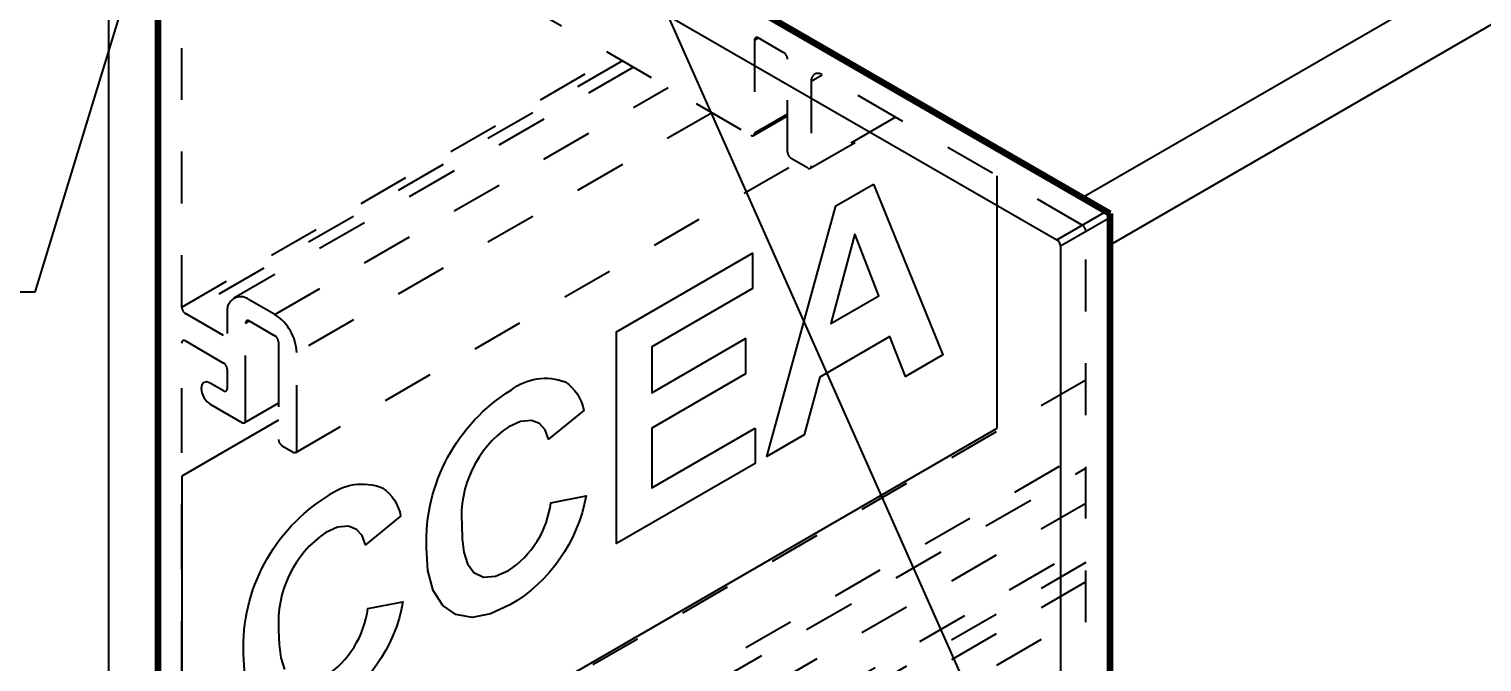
# Model space of a CAD drawing. Extents: x 0 to 13.2, y -7.3 to 0.
# Drawn here: x 2.811 to 5.618, y -4.886 to -3.665 of the extents above; entities that cross this region are included whole.
import ezdxf
from ezdxf import colors
from ezdxf.entities.mleader import LeaderData, LeaderLine
from ezdxf.math import Vec2, Vec3

# ---------------------------------------------------------------- set-up
doc = ezdxf.new("R2010")
doc.units = 0
doc.header["$LTSCALE"] = 0.5
doc.header["$MEASUREMENT"] = 0
doc.linetypes.add('HIDDEN', pattern=[0.375, 0.25, -0.125])
doc.linetypes.add('HIDDEN2', pattern=[0.1875, 0.125, -0.0625])
for name, color, linetype in [('End Cap', 92, 'CONTINUOUS'), ('FAB DWG', 221, 'CONTINUOUS'), ('Hardware', 242, 'CONTINUOUS'), ('Housing', 150, 'CONTINUOUS')]:
    doc.layers.add(name, color=color, linetype=linetype)
doc.styles.add('LSAD_Standard', font='arial.ttf')

msp = doc.modelspace()

# ---------------------------------------------------------------- linework, layer by layer
at = {"layer": 'End Cap', "color": 1, "lineweight": 90, "transparency": 16777216}
for p, q in [((3.0599, -2.959), (3.0599, -5.7591)), ((3.0599, -2.959), (4.8984, -4.0204)), ((4.8984, -4.0204), (4.8984, -6.8205))]:
    msp.add_line(p, q, dxfattribs=at)
at = {"layer": 'End Cap', "transparency": 16777216}
for p, q in [((3.067, -2.9631), (4.8913, -4.0163)), ((2.9648, -5.8058), (2.9648, -3.0221)), ((2.9719, -3.018), (4.7962, -4.0712)), ((4.7962, -4.0712), (4.8913, -4.0163)), ((4.8984, -4.0285), (4.8033, -4.0834)), ((4.8984, -4.0285), (4.8984, -6.7855)), ((4.8033, -4.0834), (4.8033, -6.8385)), ((4.8984, -4.0938), (4.8984, -6.5331))]:
    msp.add_line(p, q, dxfattribs=at)
for centre in [(4.8831, -4.0292), (4.788, -4.0841)]:
    msp.add_arc(centre, 0.0154, 2.6055, 57.3945, dxfattribs=at)
at = {"layer": 'Hardware', "transparency": 16777216}
for p, q in [((4.6809, -4.4348), (4.6809, -3.9478)), ((3.2928, -4.4196), (3.1062, -4.5273)), ((3.1062, -5.3439), (4.6809, -4.4348)), ((3.1062, -4.5273), (3.1062, -5.3439))]:
    msp.add_line(p, q, dxfattribs=at)
for points in [[(4.442, -3.9637), (4.5759, -4.2935), (4.5038, -4.3351), (4.474, -4.2581), (4.3383, -4.3364), (4.3084, -4.4479), (4.2359, -4.4897), (4.3692, -4.0058)], [(4.4059, -4.0594), (4.3596, -4.2327), (4.4524, -4.1791)], [(4.2133, -4.4348), (4.2133, -4.5028), (3.9458, -4.6572), (3.9458, -4.2489), (4.2087, -4.0972), (4.2087, -4.1652), (4.0138, -4.2777), (4.0138, -4.3667), (4.1951, -4.262), (4.1951, -4.3301), (4.0138, -4.4347), (4.0138, -4.5499)]]:
    msp.add_lwpolyline(points, close=True, dxfattribs=at)
at = {"layer": 'Hardware', "transparency": 16777216, "flags": 128}
msp.add_lwpolyline([(3.6467, -4.6207), (3.6476, -4.6481), (3.651, -4.6738), (3.6579, -4.6966), (3.6701, -4.7136), (3.689, -4.7221), (3.7121, -4.7205), (3.7372, -4.7096, 0.218563), (3.8189, -4.5787), (3.8869, -4.5656, -0.21946), (3.7399, -4.776), (3.7025, -4.7934), (3.6669, -4.8001), (3.6355, -4.7945), (3.6101, -4.7772), (3.5916, -4.7478), (3.5816, -4.7096), (3.5787, -4.6659, -0.269109), (3.7423, -4.3612, -0.264186), (3.8466, -4.3456, -0.208222), (3.8824, -4.4007), (3.8144, -4.4557), (3.8078, -4.4381), (3.7967, -4.4259), (3.7817, -4.4201), (3.7605, -4.4219), (3.7376, -4.4319, 0.265668)], format="xyb", close=True, dxfattribs=at)
for points in [[(3.228, -4.9137), (3.2251, -4.87, -0.269109), (3.3888, -4.5653, -0.264186), (3.493, -4.5497, -0.208222), (3.5288, -4.6048), (3.4608, -4.6598), (3.4543, -4.6422), (3.4432, -4.63), (3.4281, -4.6242), (3.407, -4.626), (3.384, -4.636, 0.265668), (3.2931, -4.8248), (3.294, -4.8522), (3.2974, -4.8779), (3.3043, -4.9007)], [(3.3836, -4.9137, 0.218563), (3.4654, -4.7828), (3.5333, -4.7697, -0.21946), (3.3864, -4.9801)]]:
    msp.add_lwpolyline(points, format="xyb", dxfattribs=at)
at = {"layer": 'Housing', "transparency": 16777216}
for p, q in [((4.8453, -3.9897), (7.6772, -2.3549)), ((7.698, -2.4653), (4.8984, -4.0815))]:
    msp.add_line(p, q, dxfattribs=at)
at = {"layer": 'Housing', "linetype": 'HIDDEN2', "transparency": 16777216}
for p, q in [((3.1059, -4.2011), (3.1059, -3.0468)), ((3.7529, -3.6081), (4.2054, -3.8693)), ((4.2125, -3.6856), (4.2196, -3.6815)), ((4.2125, -3.6856), (4.2125, -3.8653)), ((4.2691, -3.7101), (4.2196, -3.6815)), ((3.1059, -4.2011), (3.943, -3.7178)), ((3.9572, -3.726), (3.113, -4.2134)), ((4.2762, -3.902), (4.2762, -3.7224)), ((3.9784, -3.7383), (3.2063, -4.184)), ((4.3221, -3.7652), (4.3433, -3.753)), ((4.8454, -4.0428), (4.3433, -3.753)), ((3.2858, -4.2155), (4.0455, -3.777)), ((4.3221, -3.7652), (4.3221, -3.9285)), ((4.1303, -3.826), (3.3282, -4.289)), ((4.2104, -3.8698), (4.2762, -3.8319)), ((4.2762, -3.8285), (4.2125, -3.8653)), ((4.32, -3.9331), (4.4877, -3.8363)), ((4.4848, -3.8346), (4.3221, -3.9285)), ((3.3261, -4.4814), (4.2959, -3.9216)), ((4.315, -3.9326), (4.2832, -3.9142)), ((4.8524, -5.2094), (4.8524, -4.055)), ((4.8524, -4.3418), (3.1455, -5.3272)), ((3.2928, -4.3862), (3.2271, -4.4242)), ((3.156, -5.4582), (4.8524, -4.4789)), ((3.1004, -5.5234), (4.8524, -4.512)), ((4.8524, -4.58), (3.111, -5.5853)), ((3.1463, -5.6464), (4.8524, -4.6615)), ((4.8524, -4.6941), (3.1506, -5.6765)), ((4.8524, -4.7316), (3.1236, -5.7296)), ((3.1215, -5.7922), (4.8524, -4.793))]:
    msp.add_line(p, q, dxfattribs=at)
at = {"layer": 'Housing', "linetype": 'HIDDEN', "transparency": 16777216}
for p, q in [((3.2858, -4.2155), (3.2363, -4.187)), ((3.1868, -4.256), (3.113, -4.2134)), ((3.1938, -4.2115), (3.1938, -4.2519)), ((3.2292, -4.2319), (3.2363, -4.2278)), ((3.2292, -4.4197), (3.2292, -4.2319)), ((3.2363, -4.2278), (3.2858, -4.2564)), ((3.1059, -5.3823), (3.1059, -4.2705)), ((3.113, -4.2664), (3.1868, -4.309)), ((3.2928, -4.2686), (3.2928, -4.4564)), ((3.3282, -4.4768), (3.3282, -4.289)), ((3.1938, -4.3213), (3.1938, -4.3584)), ((3.1868, -4.3625), (3.1611, -4.3477)), ((3.1611, -4.3886), (3.2221, -4.4238)), ((3.2999, -4.4687), (3.3211, -4.4809))]:
    msp.add_line(p, q, dxfattribs=at)
at = {"layer": 'Housing', "linetype": 'HIDDEN', "transparency": 16777216, "flags": 128}
msp.add_lwpolyline([(3.1611, -4.3477), (3.1544, -4.3454), (3.1486, -4.3465), (3.1448, -4.3509), (3.1435, -4.3579), (3.1448, -4.3665), (3.1486, -4.3754), (3.1544, -4.3831), (3.1611, -4.3886)], dxfattribs=at)
at = {"layer": 'Housing', "linetype": 'HIDDEN2', "transparency": 16777216}
for centre, radius, start, end in [((4.2168, -3.6849), 0.00437, 50.7967, 189.214), ((4.2608, -3.7231), 0.0154, 2.6055, 57.3945), ((4.335, -3.7631), 0.0131, 50.7967, 189.214), ((4.2082, -3.866), 0.00437, 230.7967, 9.214), ((4.2915, -3.9013), 0.0154, 182.6055, 237.3945), ((4.3178, -3.9292), 0.00437, 230.7967, 9.214), ((4.8371, -4.0557), 0.0154, 2.6055, 57.3945)]:
    msp.add_arc(centre, radius, start, end, dxfattribs=at)
at = {"layer": 'Housing', "linetype": 'HIDDEN', "transparency": 16777216}
for centre, radius, start, end in [((3.2197, -4.2073), 0.0262, 50.7967, 189.214), ((3.1212, -4.2004), 0.0154, 182.6055, 237.3945), ((3.2335, -4.2312), 0.00437, 50.7967, 189.214), ((3.2361, -4.2932), 0.0922, 2.6055, 57.3945), ((3.1102, -4.2698), 0.00437, 50.7967, 189.214), ((3.2775, -4.2693), 0.0154, 2.6055, 57.3945), ((3.1785, -4.322), 0.0154, 2.6055, 57.3945), ((3.1895, -4.3591), 0.00437, 230.7967, 9.214), ((3.2249, -4.4204), 0.00437, 230.7967, 9.214), ((3.3082, -4.4557), 0.0154, 182.6055, 237.3945), ((3.3239, -4.4775), 0.00437, 230.7967, 9.214)]:
    msp.add_arc(centre, radius, start, end, dxfattribs=at)

# ---------------------------------------------------------------- leaders
at = {"layer": 'FAB DWG', "ltscale": 0.5, "transparency": 16777216}
ml = msp.add_multileader_mtext('Standard', dxfattribs=at)
ml.set_content('\\A1;{\\fArial|b1|i0|c0|p34;\\LWIRING NOTE:\\P}SEAL END PLATES WITH PLENUM RATED ALUMINUM TAPE', color=256, style='LSAD_Standard')
ml.set_leader_properties()
ml.build(insert=Vec2(0, 0))
ml.multileader.update_dxf_attribs({"text_left_attachment_type": 2, "dogleg_length": 0.36, "arrow_head_size": 0.1875})
ctx = ml.context
ctx.base_point, ctx.char_height, ctx.arrow_head_size, ctx.landing_gap_size, ctx.plane_origin = Vec3(0.1648, -4.8002), 0.1875, 0.1875, 0.09, Vec3(5.7281, 13.2581)
ctx.left_attachment, ctx.text_align_type = 2, 2
notes = []
notes.append((ctx, [(1, (1, 1, 0), (2.8219, -4.172), (-1, 0), 0.1297, [(2, [(4.8984, -5.5543), (3.9792, -3.4897), (3.0599, -3.3949)], 0, [])])]))
ctx.mtext.insert, ctx.mtext.width, ctx.mtext.defined_height, ctx.mtext.alignment, ctx.mtext.flow_direction = Vec3(2.6023, -4.0782), 2.351815, 1.4573, 3, 5
for ctx, leaders in notes:
    for number, flags, end, landing, length, lines in leaders:
        leader = LeaderData()
        leader.index, (leader.has_last_leader_line, leader.has_dogleg_vector, leader.attachment_direction) = number, flags
        leader.last_leader_point, leader.dogleg_vector, leader.dogleg_length = Vec3(end), Vec3(landing), length
        for number, points, colour, breaks in lines:
            line = LeaderLine()
            line.index, line.vertices, line.color, line.breaks = number, Vec3.list(points), colors.encode_raw_color(colour), breaks
            leader.lines.append(line)
        ctx.leaders.append(leader)

doc.saveas('drawing.dxf')
